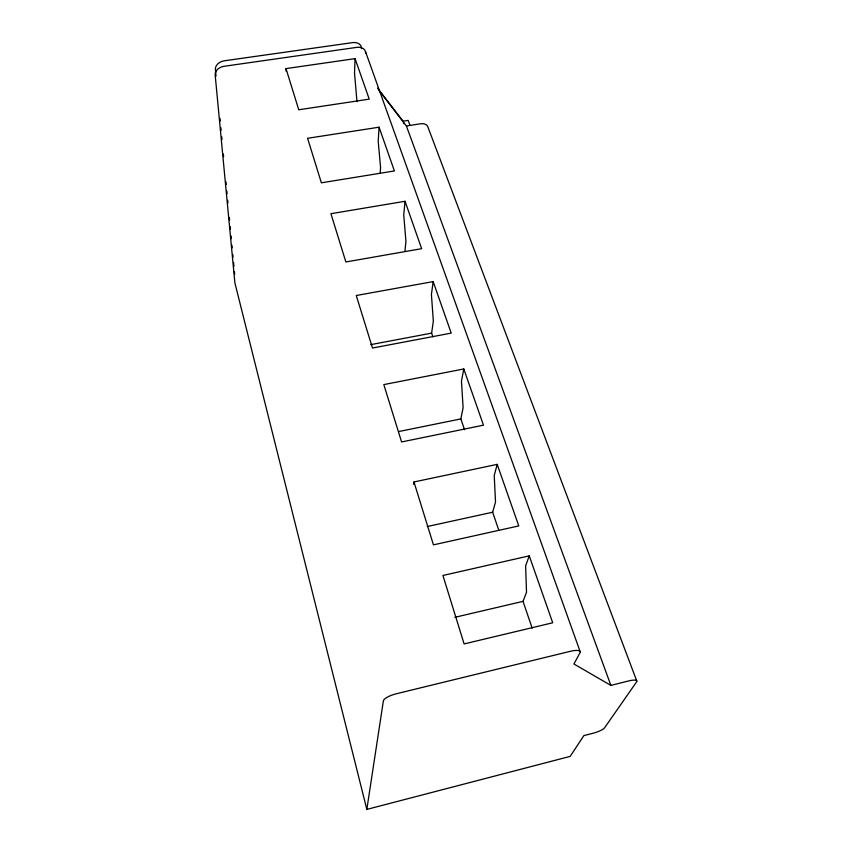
<?xml version="1.0" encoding="UTF-8"?>
<svg xmlns="http://www.w3.org/2000/svg" width="852" height="852" viewBox="0 0 852 852"><rect width="100%" height="100%" fill="white"/><g stroke="black" fill="none" stroke-linecap="round" stroke-linejoin="round"><path stroke-width="1.28" d="M286.08 71.238L286.006 68.597L355.05 58.639L354.528 73.134L356.977 101.676M379.076 127.193L394.401 170.943L321.364 182.818L307.583 138.301L379.076 127.193L378.203 141.283L380.578 167.578L380.226 172.86M405.03 201.285L421.633 248.677L345.869 261.969L330.927 213.703L405.03 201.285L403.742 214.864L405.925 241.329L404.913 251.468M433.167 281.597L451.219 333.121L372.505 348.031L356.253 295.516L433.167 281.597L431.41 294.536L433.338 321.119L431.623 333.132L432.859 336.753M413.614 484.405L413.976 481.966L497.206 464.361L518.772 525.918L433.444 544.865L413.976 481.966M366.829 809.4L383.379 700.866A12.961 3.759 -16.1 0 1 396.617 693.688L570.467 651.279A12.62 3.557 -18.4 0 1 579.978 652.802L573.928 663.996L610.884 685.402L628.669 680.94A11.204 2.78 -18.8 0 1 636.519 681.994L604.526 727.885A10.054 2.258 -18.2 0 1 593.194 733.21L583.876 735.606L570.158 756.395L366.829 809.4L234.875 282.843L215.173 74.997A9.596 7.295 -12.7 0 1 224.033 66.296L356.882 47.35A9.415 6.997 -22.2 0 1 365.7 53.367M463.786 368.969L483.478 425.169L401.59 441.954L383.826 384.603L463.786 368.969L461.464 381.1L463.105 407.714L460.857 418.918L464.542 429.717M497.206 464.361L494.235 475.469L495.513 502.03L492.658 512.222L498.835 530.359M529.262 555.855L552.714 622.78L464.116 643.931L442.923 575.473L529.262 555.855L525.62 565.856L526.515 592.268L523.032 601.363L532.18 628.19M454.84 617.327L523.032 601.363M427.246 526.536L492.658 512.222M398.608 431.57L460.857 418.918M370.833 344.623L431.623 333.132M378.437 89.716L406.404 125.989L420.494 123.796A8.605 5.794 -22.9 0 1 427.97 127.161L636.827 681.142M377.532 88.097L403.049 121.197L408.172 120.409L409.993 125.35M406.404 125.989L610.884 685.402M403.049 121.197L403.944 123.678M365.476 51.525L580.191 651.759M355.05 58.639L369.246 99.141L298.754 109.78L286.006 68.597M216.025 76.105L215.407 69.502A9.542 7.285 -12.7 0 1 224.225 60.811L352.707 42.6A9.372 7.008 -22.1 0 1 361.514 48.628M220.008 118.385L220.253 121.027M220.87 127.63L221.126 130.271M221.744 136.884L221.989 139.526M223.362 154.052L223.607 156.693M225.972 181.806L226.217 184.447M226.834 191.05L227.09 193.692M227.708 200.295L227.963 202.936M229.326 217.473L229.571 220.114M230.2 226.717L230.445 229.369M231.062 235.972L231.318 238.613M231.936 245.216L232.181 247.857M232.809 254.471L233.054 257.112M233.554 262.395L233.927 266.356M234.417 271.639L234.673 274.28"/></g></svg>
